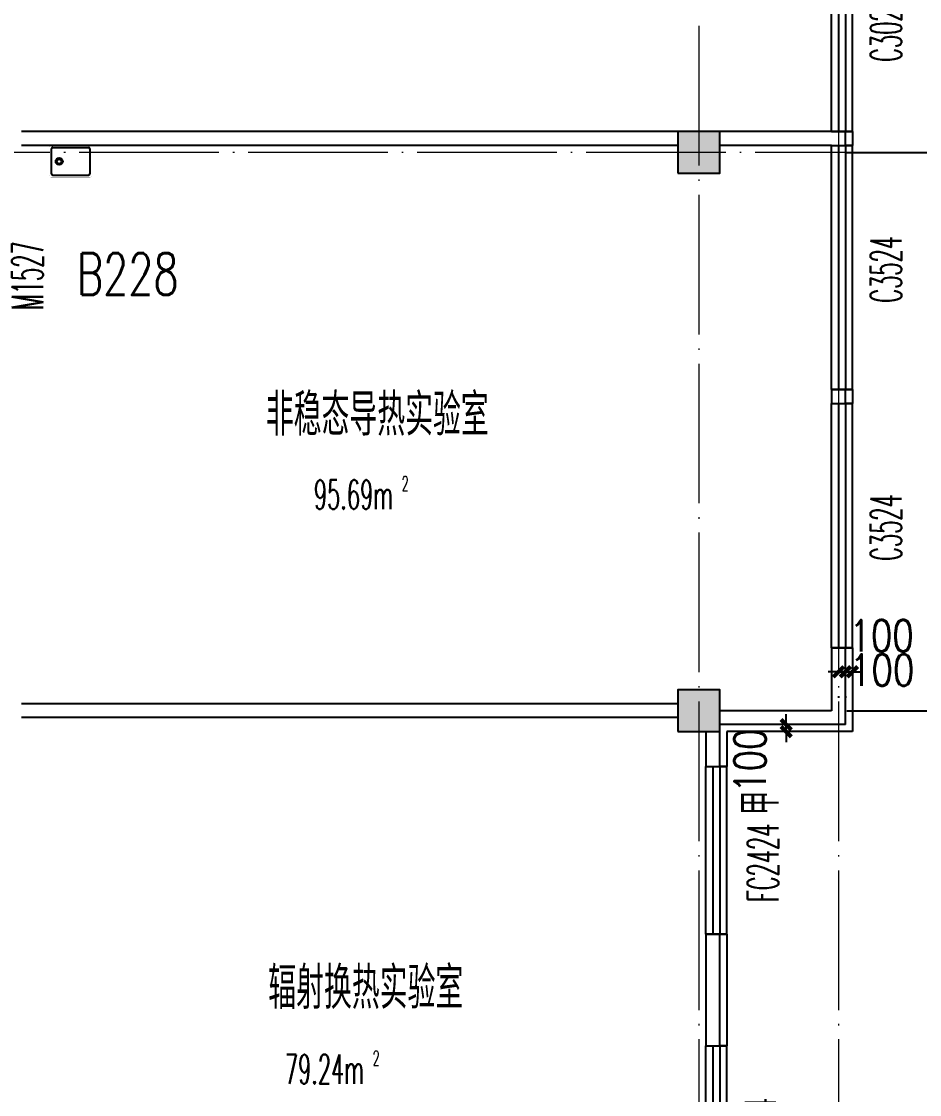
# Model space of a CAD drawing. Extents: x 1417642 to 3570900, y 124798 to 1191112.
# Drawn here: x 1578879 to 1591739, y 594271 to 609646 of the extents above; entities that cross this region are included whole.
import ezdxf

# ---------------------------------------------------------------- set-up
doc = ezdxf.new("R2010")
doc.units = 0
doc.header["$LTSCALE"] = 1000
doc.header["$MEASUREMENT"] = 0
doc.linetypes.add('DOTE', pattern=[2.42, 2, -0.2, 0.02, -0.2])
doc.layers.get('0').update_dxf_attribs({"linetype": 'CONTINUOUS'})
doc.layers.get('Defpoints').update_dxf_attribs({"linetype": 'CONTINUOUS'})
for name, color, linetype in [('AXIS', 3, 'CONTINUOUS'), ('COLUMN', 9, 'CONTINUOUS'), ('DOTE', 1, 'DOTE'), ('PUB_DIM', 3, 'CONTINUOUS'), ('PUB_HATCH', 8, 'CONTINUOUS'), ('PUB_TEXT', 40, 'CONTINUOUS'), ('SPACE', 7, 'CONTINUOUS'), ('SURFACE', 6, 'CONTINUOUS'), ('WALL', 4, 'CONTINUOUS'), ('WINDOW', 2, 'CONTINUOUS'), ('WINDOW_TEXT', 7, 'CONTINUOUS'), ('填充', 252, 'CONTINUOUS'), ('水点', 3, 'CONTINUOUS')]:
    doc.layers.add(name, color=color, linetype=linetype)
doc.styles.add('_TCH_SPACE', font='ROMANS', dxfattribs={"width": 0.7, "height": 5, "bigfont": 'Z'})
doc.styles.add('_TCH_WINDOW', font='ROMANS.shx', dxfattribs={"width": 0.7, "height": 400, "bigfont": 'Z.shx'})
doc.styles.add('DIM_FONT', font='SIMPLEX.shx', dxfattribs={"width": 0.8})
doc.styles.get("Standard").update_dxf_attribs({"font": 'GBENOR', "bigfont": 'GBCBIG'})
doc.styles.add('Z', font='ROMANS', dxfattribs={"width": 0.7, "bigfont": 'Z'})
doc.dimstyles.new('DIMN150', dxfattribs={"dimscale": 1.5, "dimtxt": 300, "dimasz": 100, "dimexe": 250, "dimexo": 300, "dimgap": 150, "dimtad": 1, "dimdec": 0, "dimzin": 0, "dimdsep": 46, "dimtxsty": 'DIM_FONT', "dimblk": 'ARCHTICK', "dimcen": 0.09, "dimdle": 1.5, "dimclrt": 7, "dimazin": 2, "dimtfac": 1, "dimtdec": 0, "dimtix": 1, "dimtmove": 2, "dimatfit": 3, "dimldrblk": 'ARCHTICK', "dimfxl": 1, "dimtolj": 1, "dimtzin": 0, "dimarcsym": 0})

# ---------------------------------------------------------------- blocks, each defined once
blk = doc.blocks.new('M_E3')
for p, q in [((-275, -410), (-275, -50)), ((-255, -30), (255, -30)), ((275, -50), (275, -410)), ((255, -430), (-255, -430))]:
    blk.add_line(p, q)
at = {"const_width": 1.5}
for points in [[(-275, 0, 0.414214), (-305, -30, 0.414214)], [(305, -30, 0.414214), (275, 0, 0.414214)], [(-305, -430, 0.414214), (-275, -460, 0.414214)], [(275, -460, 0.414214), (305, -430, 0.414214)]]:
    blk.add_lwpolyline(points, format="xyb", dxfattribs=at)
for points in [[(-275, 0), (275, 0)], [(-305, -430), (-305, -30)], [(305, -30), (305, -430)], [(275, -460), (-275, -460)]]:
    blk.add_lwpolyline(points, dxfattribs=at)
for radius in [50, 32.5]:
    blk.add_circle((165, -230), radius)
for centre, start, end in [((-255, -50), 90, 180), ((255, -50), 0, 90), ((-255, -410), 180, 270), ((255, -410), 270, 0)]:
    blk.add_arc(centre, 20, start, end)
at = {"width": 0.8, "flags": 9}
for tag in ['XSIZE', 'YSIZE']:
    blk.add_attdef(tag, (0, 0), '', height=0.5, dxfattribs=at)
blk = doc.blocks.new('_ArchTick')
at = {"color": 0, "linetype": 'ByBlock', "const_width": 0.4}
blk.add_lwpolyline([(-0.5, -0.5), (0.5, 0.5)], dxfattribs=at)
blk = doc.blocks.new('*D2480')
at = {"layer": 'Defpoints', "color": 0}
for p in [(1589774, 599571), (1589830, 599571), (1589774, 599471)]:
    blk.add_point(p, dxfattribs=at)
at = {"layer": 'PUB_DIM', "color": 0, "lineweight": -2}
for p, q in [((1589830, 599571), (1589830, 599721)), ((1589830, 599471), (1589830, 599571)), ((1590224, 599571), (1590205, 599571)), ((1589830, 599471), (1589830, 599321)), ((1590224, 599471), (1590205, 599471))]:
    blk.add_line(p, q, dxfattribs=at)
at = {"layer": 'PUB_DIM', "color": 0, "lineweight": -2, "xscale": 150, "yscale": 150, "zscale": 150}
for p, rotation in [((1589830, 599571), 270), ((1589830, 599471), 90)]:
    blk.add_blockref('_ArchTick', p, dxfattribs=dict(at, rotation=rotation))
at = {"layer": 'PUB_DIM', "color": 7, "insert": (1589312, 599053), "char_height": 450, "attachment_point": 5, "rotation": 90, "style": 'DIM_FONT'}
blk.add_mtext('\\A1;100', dxfattribs=at)
blk = doc.blocks.new('*D2481')
at = {"layer": 'Defpoints', "color": 0}
for p in [(1590579, 600428), (1590679, 600428), (1590679, 600328)]:
    blk.add_point(p, dxfattribs=at)
at = {"layer": 'PUB_DIM', "color": 0, "lineweight": -2}
for p, q in [((1590579, 600328), (1590429, 600328)), ((1590579, 600328), (1590679, 600328)), ((1590679, 600328), (1590829, 600328)), ((1590579, 599978), (1590579, 599953)), ((1590679, 599978), (1590679, 599953))]:
    blk.add_line(p, q, dxfattribs=at)
at = {"layer": 'PUB_DIM', "color": 0, "lineweight": -2, "xscale": 150, "yscale": 150, "zscale": 150}
blk.add_blockref('_ArchTick', (1590579, 600328), dxfattribs=at)
at = {"layer": 'PUB_DIM', "color": 0, "lineweight": -2, "xscale": 150, "yscale": 150, "zscale": 150, "rotation": 180}
blk.add_blockref('_ArchTick', (1590679, 600328), dxfattribs=at)
at = {"layer": 'PUB_DIM', "color": 7, "insert": (1591204, 600354), "char_height": 450, "attachment_point": 5, "style": 'DIM_FONT'}
blk.add_mtext('\\A1;100', dxfattribs=at)
blk = doc.blocks.new('*D2482')
at = {"layer": 'Defpoints', "color": 0}
for p in [(1590679, 600428), (1590779, 600428), (1590779, 600328)]:
    blk.add_point(p, dxfattribs=at)
at = {"layer": 'PUB_DIM', "color": 0, "lineweight": -2}
for p, q in [((1590679, 600328), (1590529, 600328)), ((1590679, 600328), (1590779, 600328)), ((1590779, 600328), (1590929, 600328)), ((1590679, 599978), (1590679, 599953)), ((1590779, 599978), (1590779, 599953))]:
    blk.add_line(p, q, dxfattribs=at)
at = {"layer": 'PUB_DIM', "color": 0, "lineweight": -2, "xscale": 150, "yscale": 150, "zscale": 150}
blk.add_blockref('_ArchTick', (1590679, 600328), dxfattribs=at)
at = {"layer": 'PUB_DIM', "color": 0, "lineweight": -2, "xscale": 150, "yscale": 150, "zscale": 150, "rotation": 180}
blk.add_blockref('_ArchTick', (1590779, 600328), dxfattribs=at)
at = {"layer": 'PUB_DIM', "color": 7, "insert": (1591196, 600846), "char_height": 450, "attachment_point": 5, "style": 'DIM_FONT'}
blk.add_mtext('\\A1;100', dxfattribs=at)
blk = doc.blocks.new('*D2634')
at = {"layer": 'AXIS', "color": 0, "lineweight": -2}
for p, q in [((1590698, 611371), (1595307, 611371)), ((1594932, 607769), (1594932, 611373)), ((1590698, 607771), (1595307, 607771))]:
    blk.add_line(p, q, dxfattribs=at)
at = {"layer": 'Defpoints', "color": 0}
for p in [(1590248, 611371), (1594932, 611371), (1590248, 607771)]:
    blk.add_point(p, dxfattribs=at)
at = {"layer": 'AXIS', "color": 0, "lineweight": -2, "xscale": 150, "yscale": 150, "zscale": 150}
for p, rotation in [((1594932, 611371), 90), ((1594932, 607771), 270)]:
    blk.add_blockref('_ArchTick', p, dxfattribs=dict(at, rotation=rotation))
at = {"layer": 'AXIS', "color": 7, "insert": (1594482, 609571), "char_height": 450, "attachment_point": 5, "rotation": 90, "style": 'DIM_FONT'}
blk.add_mtext('\\A1;3600', dxfattribs=at)
blk = doc.blocks.new('*D2635')
at = {"layer": 'AXIS', "color": 0, "lineweight": -2}
for p, q in [((1590698, 607771), (1595307, 607771)), ((1594932, 599769), (1594932, 607773)), ((1590698, 599771), (1595307, 599771))]:
    blk.add_line(p, q, dxfattribs=at)
at = {"layer": 'Defpoints', "color": 0}
for p in [(1590248, 607771), (1594932, 607771), (1590248, 599771)]:
    blk.add_point(p, dxfattribs=at)
at = {"layer": 'AXIS', "color": 0, "lineweight": -2, "xscale": 150, "yscale": 150, "zscale": 150}
for p, rotation in [((1594932, 607771), 90), ((1594932, 599771), 270)]:
    blk.add_blockref('_ArchTick', p, dxfattribs=dict(at, rotation=rotation))
at = {"layer": 'AXIS', "color": 7, "insert": (1594482, 603771), "char_height": 450, "attachment_point": 5, "rotation": 90, "style": 'DIM_FONT'}
blk.add_mtext('\\A1;8000', dxfattribs=at)
blk = doc.blocks.new('*D2636')
at = {"layer": 'AXIS', "color": 0, "lineweight": -2}
for p, q in [((1590698, 599771), (1595307, 599771)), ((1594932, 591769), (1594932, 599773)), ((1590698, 591771), (1595307, 591771))]:
    blk.add_line(p, q, dxfattribs=at)
at = {"layer": 'Defpoints', "color": 0}
for p in [(1590248, 599771), (1594932, 599771), (1590248, 591771)]:
    blk.add_point(p, dxfattribs=at)
at = {"layer": 'AXIS', "color": 0, "lineweight": -2, "xscale": 150, "yscale": 150, "zscale": 150}
for p, rotation in [((1594932, 599771), 90), ((1594932, 591771), 270)]:
    blk.add_blockref('_ArchTick', p, dxfattribs=dict(at, rotation=rotation))
at = {"layer": 'AXIS', "color": 7, "insert": (1594482, 595771), "char_height": 450, "attachment_point": 5, "rotation": 90, "style": 'DIM_FONT'}
blk.add_mtext('\\A1;8000', dxfattribs=at)
blk = doc.blocks.new('$DorLib2D$00000225')
at = {"color": 0}
for p, q in [((0.475, -0.001), (0.475, 0.752)), ((0.475, 0.752), (0.5, 0.752)), ((0.5, -0.001), (0.5, 0.752)), ((-0.5, 0), (-0.5, 0.252)), ((-0.475, 0.252), (-0.5, 0.252)), ((-0.475, 0), (-0.475, 0.252)), ((-0.475, 0), (-0.5, 0)), ((0.475, -0.001), (0.5, -0.001))]:
    blk.add_line(p, q, dxfattribs=at)
for centre, radius, start, end in [((0.505, -0.002), 0.755, 92.2493, 179.7238), ((-0.501, 0.003), 0.251, 359.7899, 84.0974)]:
    blk.add_arc(centre, radius, start, end, dxfattribs=at)
blk = doc.blocks.new('_FZH')
blk.add_lwpolyline([(-0.5, -0.5), (0.5, -0.5), (0.5, 0.5), (-0.5, 0.5)], close=True)
at = {"layer": 'PUB_HATCH'}
blk.add_solid([(-0.5, -0.5), (0.5, -0.5), (-0.5, 0.5), (0.5, 0.5)], dxfattribs=at)
blk = doc.blocks.new('$TCHSYS$WIN2D')
for p, q in [((-0.5, 0.5), (0.5, 0.5)), ((-0.5, 0.5), (-0.5, -0.5)), ((0.5, 0.5), (0.5, -0.5)), ((0.5, 0.1667), (-0.5, 0.1667)), ((0.5, -0.1667), (-0.5, -0.1667)), ((-0.5, -0.5), (0.5, -0.5))]:
    blk.add_line(p, q)

msp = doc.modelspace()

# ---------------------------------------------------------------- linework, layer by layer
at = {"layer": 'DOTE', "lineweight": 0, "elevation": 0}
for points in [[(1588578.7, 626522.2), (1588578.7, 515570.4)], [(1590578.7, 626522.2), (1590578.7, 517471.3)], [(1596227.1, 607770.9), (1432052.3, 607770.9)]]:
    msp.add_lwpolyline(points, dxfattribs=at)
at = {"layer": 'SURFACE'}
for p, q in [((1590778.7, 608070.9), (1590678.7, 608070.9)), ((1590778.7, 608070.9), (1590778.7, 607970.9)), ((1590778.7, 607970.9), (1590778.7, 607870.9)), ((1590778.7, 607870.9), (1590678.7, 607870.9)), ((1590778.7, 604370.9), (1590678.7, 604370.9)), ((1590778.7, 604370.9), (1590778.7, 604170.9)), ((1590778.7, 604170.9), (1590678.7, 604170.9)), ((1590778.7, 600670.9), (1590678.7, 600670.9)), ((1590778.7, 600670.9), (1590778.7, 599470.9)), ((1588978.7, 599470.9), (1588978.7, 598970.9)), ((1590778.7, 599470.9), (1588978.7, 599470.9)), ((1588978.7, 598970.9), (1588878.7, 598970.9)), ((1588978.7, 596570.9), (1588878.7, 596570.9)), ((1588978.7, 596570.9), (1588978.7, 594970.9)), ((1588978.7, 594970.9), (1588878.7, 594970.9))]:
    msp.add_line(p, q, dxfattribs=at)
at = {"layer": 'WALL'}
for p, q in [((1588278.7, 608070.9), (1578878.7, 608070.9)), ((1590478.7, 608070.9), (1588878.7, 608070.9)), ((1590678.7, 608070.9), (1590478.7, 608070.9)), ((1590678.7, 607970.9), (1590678.7, 608070.9)), ((1590678.7, 607870.9), (1590678.7, 607970.9)), ((1588278.7, 607870.9), (1578878.7, 607870.9)), ((1590478.7, 607870.9), (1588878.7, 607870.9)), ((1590478.7, 607870.9), (1590678.7, 607870.9)), ((1590478.7, 604370.9), (1590478.7, 604170.9)), ((1590678.7, 604370.9), (1590478.7, 604370.9)), ((1590678.7, 604170.9), (1590678.7, 604370.9)), ((1590478.7, 604170.9), (1590678.7, 604170.9)), ((1590678.7, 600670.9), (1590478.7, 600670.9)), ((1590478.7, 600670.9), (1590478.7, 599770.9)), ((1590678.7, 599570.9), (1590678.7, 600670.9)), ((1588278.7, 599870.9), (1578878.7, 599870.9)), ((1588278.7, 599670.9), (1578878.7, 599670.9)), ((1590478.7, 599770.9), (1588878.7, 599770.9)), ((1590678.7, 599570.9), (1588878.7, 599570.9)), ((1588678.7, 599470.9), (1588678.7, 598970.9)), ((1588878.7, 598970.9), (1588878.7, 599470.9)), ((1588678.7, 598970.9), (1588878.7, 598970.9)), ((1588678.7, 596570.9), (1588678.7, 594970.9)), ((1588878.7, 596570.9), (1588678.7, 596570.9)), ((1588878.7, 594970.9), (1588878.7, 596570.9)), ((1588678.7, 594970.9), (1588878.7, 594970.9))]:
    msp.add_line(p, q, dxfattribs=at)

# ---------------------------------------------------------------- block references
at = {"layer": 'COLUMN', "lineweight": 0, "xscale": 600, "yscale": 600, "zscale": 600}
for p in [(1588578.7, 607770.9, 0), (1588578.7, 599770.9, 0)]:
    msp.add_blockref('_FZH', p, dxfattribs=at)
at = {"layer": 'WINDOW', "color": 2}
ref = msp.add_blockref('$TCHSYS$WIN2D', (1590628.7, 609570.9), dxfattribs=dict(at, xscale=-3000, yscale=-300, zscale=-3000, rotation=270))
ref.add_attrib('A', 'C3024', (1591481.6, 609066.9), dxfattribs={"layer": 'WINDOW_TEXT', "color": 2, "height": 446.25, "rotation": 90, "style": '_TCH_WINDOW', "width": 0.494118})
ref = msp.add_blockref('$TCHSYS$WIN2D', (1590628.7, 606120.9), dxfattribs=dict(at, xscale=-3500, yscale=-300, zscale=-3500, rotation=270))
ref.add_attrib('A', 'C3524', (1591481.6, 605616.9), dxfattribs={"layer": 'WINDOW_TEXT', "color": 2, "height": 446.25, "rotation": 90, "style": '_TCH_WINDOW', "width": 0.494118})
at = {"layer": 'WINDOW', "lineweight": 0}
ref = msp.add_blockref('$DorLib2D$00000225', (1578378.7, 606020.9), dxfattribs=dict(at, xscale=1500, yscale=1500, zscale=1500, rotation=90))
ref.add_attrib('A', 'M1527', (1579188, 605511.6), dxfattribs={"layer": 'WINDOW_TEXT', "lineweight": 0, "height": 446.25, "rotation": 90, "style": '_TCH_WINDOW', "width": 0.494118})
at = {"layer": 'WINDOW', "color": 2}
ref = msp.add_blockref('$TCHSYS$WIN2D', (1590628.7, 602420.9), dxfattribs=dict(at, xscale=-3500, yscale=-300, zscale=-3500, rotation=270))
ref.add_attrib('A', 'C3524', (1591481.6, 601916.9), dxfattribs={"layer": 'WINDOW_TEXT', "color": 2, "height": 446.25, "rotation": 90, "style": '_TCH_WINDOW', "width": 0.494118})
at = {"layer": 'WINDOW', "color": 2, "xscale": -2400, "yscale": -300, "zscale": -2400, "rotation": 270}
msp.add_blockref('$TCHSYS$WIN2D', (1588828.7, 597770.9), dxfattribs=at)
at = {"layer": 'WINDOW', "color": 2}
ref = msp.add_blockref('$TCHSYS$WIN2D', (1588828.7, 593770.9), dxfattribs=dict(at, xscale=-2400, yscale=-300, zscale=-2400, rotation=270))
ref.add_attrib('A', 'C2424', (1589681.6, 593266.9), dxfattribs={"layer": 'WINDOW_TEXT', "color": 2, "height": 446.25, "rotation": 90, "style": '_TCH_WINDOW', "width": 0.494118})
at = {"layer": '水点', "rotation": 180}
msp.add_blockref('M_E3', (1579583.7, 607410.9, 0), dxfattribs=at)

# ---------------------------------------------------------------- texts
at = {"layer": 'PUB_TEXT', "color": 1, "lineweight": 60, "style": 'Z', "width": 0.7}
msp.add_text('B228', height=600, dxfattribs=at).set_placement((1579669.7, 605728.3))
at = {"layer": 'SPACE', "style": '_TCH_SPACE', "width": 0.525}
for s, height, p in [('95.69m', 420, (1583065.9, 602656.7, 0)), ('2', 210, (1584325.9, 602919.2, 0)), ('2', 210, (1583911, 594686.7, 0)), ('79.24m', 420, (1582651, 594424.2, 0))]:
    msp.add_text(s, height=height, dxfattribs=at).set_placement(p)
at = {"layer": 'WINDOW_TEXT', "color": 2, "style": '_TCH_WINDOW'}
for s, height, width, p in [('甲', 525, 0.7, (1589721, 598277)), ('FC2424', 446.25, 0.494118, (1589721, 597027.5))]:
    msp.add_text(s, height=height, rotation=90, dxfattribs=dict(at, width=width)).set_placement(p)
at = {"layer": '填充', "char_height": 600, "width": 5704.437, "attachment_point": 1, "style": '_TCH_WINDOW'}
for s, insert in [('{\\C2;非稳态导热实验室}', (1582378, 604310.8)), ('{\\C2;辐射换热实验室}', (1582412.8, 596098.9))]:
    msp.add_mtext(s, dxfattribs=dict(at, insert=insert))

# ---------------------------------------------------------------- dimensions: what is measured, and where the dimension line sits
at = {"layer": 'AXIS'}
for p1, p2, picture, middle in [((1590248.5, 607770.9), (1590248.5, 611370.9), '*D2634', (1594482.4, 609570.9)), ((1590248.5, 599770.9), (1590248.5, 607770.9), '*D2635', (1594482.4, 603770.9)), ((1590248.5, 591770.9), (1590248.5, 599770.9), '*D2636', (1594482.4, 595770.9))]:
    dim = msp.add_aligned_dim(p1=p1, p2=p2, distance=-4683.9, dimstyle='DIMN150', dxfattribs=at)
    dim.commit()
    dim.dimension.update_dxf_attribs({"geometry": picture, "text_midpoint": middle})
at = {"layer": 'PUB_DIM'}
for base, p1, p2, angle, picture, middle in [((1590778.7, 600328.2), (1590678.7, 600428), (1590778.7, 600428), 0, '*D2482', (1591196.4, 600845.7)), ((1590678.7, 600328.2), (1590578.7, 600428), (1590678.7, 600428), 0, '*D2481', (1591204.4, 600354.3)), ((1589829.8, 599570.9), (1589773.9, 599470.9), (1589773.9, 599570.9), 90, '*D2480', (1589312.3, 599053.1))]:
    dim = msp.add_linear_dim(base=base, p1=p1, p2=p2, angle=angle, dimstyle='DIMN150', dxfattribs=at)
    dim.commit()
    dim.dimension.update_dxf_attribs({"geometry": picture, "text_midpoint": middle, "dimtype": 129})

doc.saveas('drawing.dxf')
